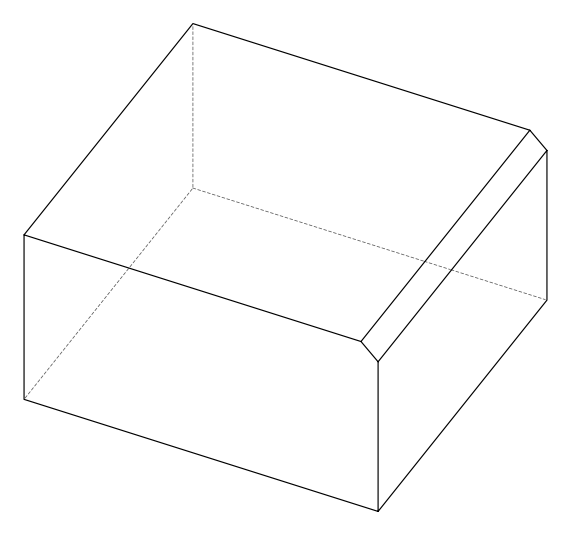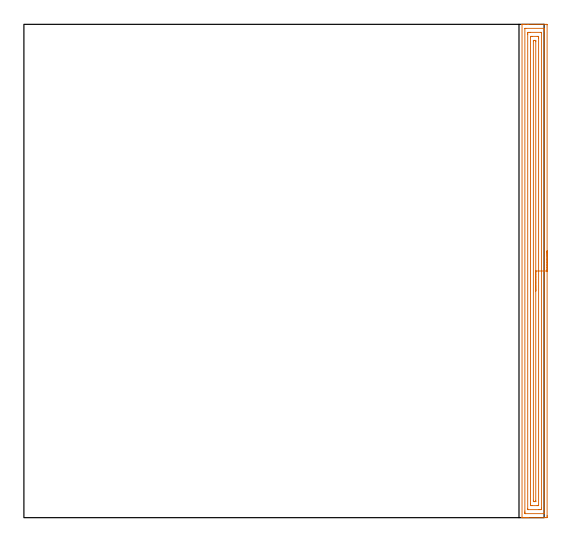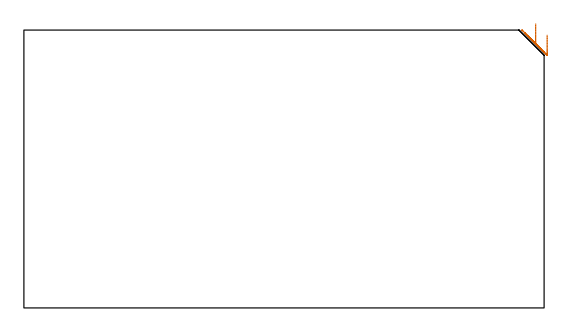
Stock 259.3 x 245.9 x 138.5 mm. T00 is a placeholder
(PLAN: 1 operations, 0 tool changes, 10.1 min)
(1 AREA_MILL | FG_CHAMFER_SURFACE | UGT0205_001 | 10.06 min | 19213 mm3)
(TOOL UGT0205_001 | Chamfer Mill 20 x 3 x 45 deg. | D20 FL50 Z2)
(OP 1 AREA_MILL)
G17 G21 G94 G90
T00 M6
G54
G17 G0 G90 X260.8 Y132.95 S1061 M3
G43 Z148.5 H0
Z136.
G94 G1 Y132.912 Z135.128 F250.
Y132.798 Z134.263
Y132.609 Z133.412
Y132.347 Z132.58
Y132.013 Z131.774
Y131.61 Z131.
Y131.142 Z130.264
Y130.61 Z129.572
Y130.021 Z128.929
Y129.378 Z128.34
Y128.686 Z127.808
Y127.95 Z127.34
Y127.176 Z126.937
Y126.37 Z126.603
Y125.538 Z126.341
Y124.686 Z126.152
Y123.822 Z126.038
Y122.95 Z126.
Y1.002
X260.799 Y0.613 Z126.001
X260.795 Y0.115 Z126.003
X260.792 Y0.009 Z126.006
X260.301 Y0.004 Z126.496
X259.694 Y0. Z127.103
X251.453 Z135.341
X250.898 Z135.899
X250.568 Z136.228
X250.013 Z136.783
X249.683 Z137.111
X249.024 Z137.775
X248.671 Z138.128
X248.321 Z138.47
X248.302 Y0.008 Z138.488
X248.3 Y0.166 Z138.5
Y245.734
X248.302 Y245.892 Z138.488
X248.321 Y245.9 Z138.47
X248.671 Z138.128
X249.025 Z137.775
X249.683 Z137.111
X250.898 Z135.899
X251.453 Z135.341
X260.301 Z126.496
X260.581 Y245.898 Z126.216
X260.792 Y245.89 Z126.006
X260.799 Y245.678 Z125.999
X260.8 Y122.95 Z126.
X259.386 Z127.414
X259.385 Y2.183 Z127.415
X259.383 Y2.076 Z127.417
X259.379 Y2.025 Z127.421
X259.371 Y2.01 Z127.429
X259.322 Y2.006 Z127.478
X258.926 Y2. Z127.874
X250.078 Y2.001 Z136.722
X249.839 Y2.005 Z136.961
X249.734 Y2.01 Z137.066
X249.715 Y2.366 Z137.085
Y2.399
X249.714 Y3.261 Z137.086
X249.715 Y243.717 Z137.085
X249.717 Y243.824 Z137.083
X249.721 Y243.875 Z137.079
X249.729 Y243.89 Z137.071
X249.779 Y243.893 Z137.021
X250.174 Y243.899 Z136.626
X259.022 Z127.778
X259.261 Y243.895 Z127.539
X259.366 Y243.89 Z127.434
X259.385 Y243.533 Z127.415
Y243.501
X259.386 Y242.639 Z127.414
Y122.95
X257.972 Z128.828
X257.971 Y5.078 Z128.829
Y4.751
X257.966 Y4.185 Z128.834
X257.965 Y4.03 Z128.835
X257.821 Y4.009 Z128.979
X257.647 Y4.005 Z129.153
X256.945 Y4. Z129.855
X256.762 Z130.038
X251.453 Y4.001 Z135.347
X251.27 Y4.003 Z135.53
X251.149 Y4.007 Z135.651
X251.134 Y4.011 Z135.666
X251.132 Y4.015 Z135.668
X251.13 Y4.036 Z135.67
X251.128 Y4.512 Z135.672
X251.129 Y240.822 Z135.671
Y241.149
X251.134 Y241.715 Z135.666
X251.135 Y241.87 Z135.665
X251.279 Y241.891 Z135.521
X251.453 Y241.895 Z135.347
X252.155 Y241.9 Z134.645
X252.338 Z134.462
X257.647 Y241.899 Z129.153
X257.83 Y241.897 Z128.97
X257.951 Y241.893 Z128.849
X257.966 Y241.889 Z128.834
X257.968 Y241.885 Z128.832
X257.97 Y241.864 Z128.83
X257.971 Y241.825 Z128.829
X257.972 Y241.715 Z128.828
Y122.95
X256.557 Z130.243
Y6.177
X256.556 Y6.079 Z130.244
X256.553 Y6.02 Z130.247
X256.551 Y6.011 Z130.249
X256.545 Y6.007 Z130.255
X256.519 Y6.004 Z130.281
X256.305 Y6.001 Z130.495
X255.877 Y6. Z130.923
X253.193 Z133.607
X252.788 Y6.006 Z134.012
X252.585 Y6.01 Z134.215
X252.549 Y6.017 Z134.251
X252.547 Y6.052 Z134.253
X252.545 Y6.109 Z134.255
X252.543 Y6.657 Z134.257
Y6.864
Y239.723
X252.544 Y239.821 Z134.256
X252.547 Y239.88 Z134.253
X252.549 Y239.889 Z134.251
X252.555 Y239.893 Z134.245
X252.581 Y239.896 Z134.219
X252.795 Y239.899 Z134.005
X253.223 Y239.9 Z133.577
X255.907 Z130.893
X256.312 Y239.894 Z130.488
X256.515 Y239.89 Z130.285
X256.551 Y239.883 Z130.249
X256.553 Y239.848 Z130.247
X256.555 Y239.791 Z130.245
X256.557 Y239.243 Z130.243
Y239.036
Y122.95
X255.143 Z131.657
X255.142 Y8.345 Z131.658
X255.138 Y8.041 Z131.662
X255.136 Y8.008 Z131.664
X255.132 Y8.005 Z131.668
X255.113 Y8.002 Z131.687
X254.751 Y8. Z132.049
X254.108 Y8.003 Z132.692
X254.016 Y8.006 Z132.784
X253.966 Y8.01 Z132.834
X253.962 Y8.193 Z132.838
X253.958 Y8.497 Z132.842
X253.957 Y8.649 Z132.843
X253.958 Y237.555 Z132.842
X253.962 Y237.859 Z132.838
X253.964 Y237.892 Z132.836
X253.968 Y237.895 Z132.832
X253.987 Y237.898 Z132.813
X254.349 Y237.9 Z132.451
X254.992 Y237.897 Z131.808
X255.084 Y237.894 Z131.716
X255.134 Y237.89 Z131.666
X255.138 Y237.707 Z131.662
X255.142 Y237.403 Z131.658
X255.143 Y237.251 Z131.657
Y122.95
Y122.078 Z131.695
Y121.214 Z131.809
Y120.362 Z131.998
Y119.53 Z132.26
Y118.724 Z132.594
Y117.95 Z132.997
Y117.214 Z133.465
Y116.522 Z133.996
Y115.879 Z134.586
Y115.29 Z135.229
Y114.758 Z135.921
Y114.29 Z136.657
Y113.887 Z137.431
Y113.553 Z138.237
Y113.291 Z139.069
Y113.102 Z139.92
Y112.988 Z140.785
Y112.95 Z141.657
G0 Z148.5
M5
M2
